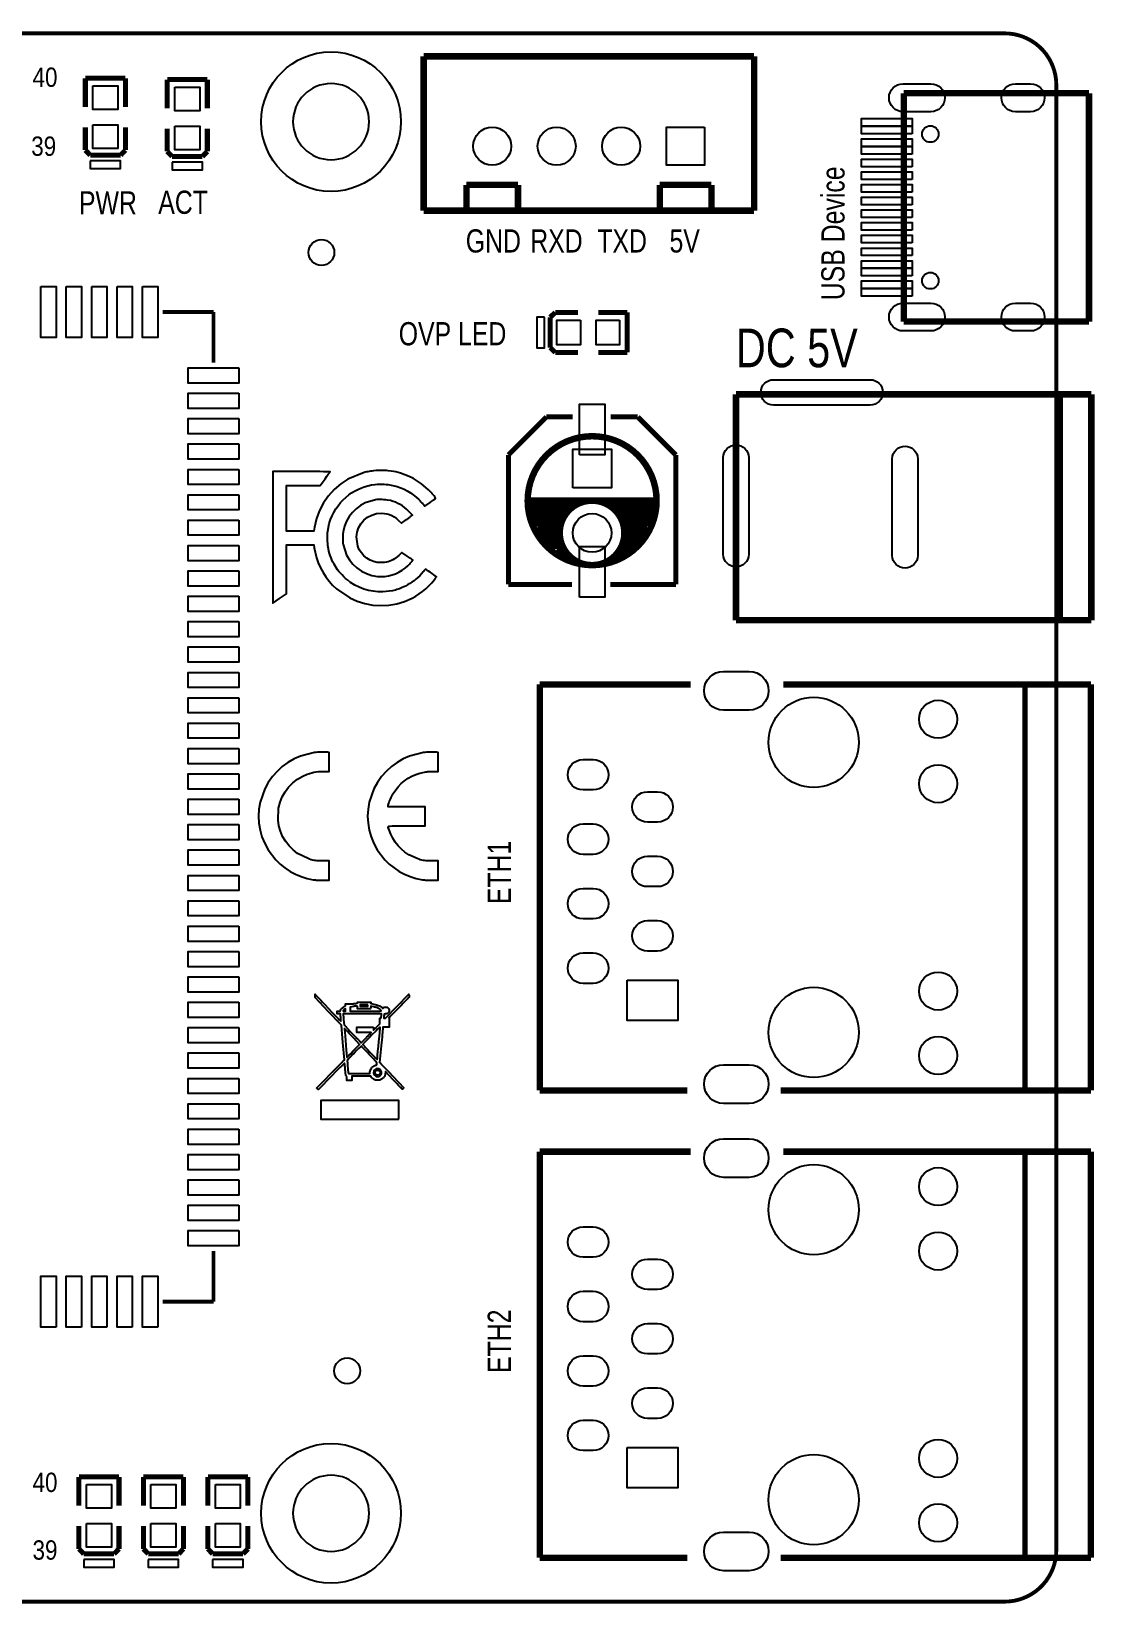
# Model space of a CAD drawing. Extents: x 2 to 105, y 3 to 65.
# Drawn here: x 62.9 to 104.8, y 2.8 to 64.8 of the extents above; entities that cross this region are included whole.
import ezdxf

# ---------------------------------------------------------------- set-up
doc = ezdxf.new("R2010")
doc.units = 0
doc.layers.get('0').update_dxf_attribs({"color": 1, "linetype": 'CONTINUOUS'})

msp = doc.modelspace()

# ---------------------------------------------------------------- linework, layer by layer
for points, const_width in [([(101.2952, 64.7192), (5.3594, 64.7192, 0.414214), (3.3274, 62.6872), (3.3274, 4.951197, 0.414214), (5.3594, 2.919197), (101.2952, 2.919197, 0.414214), (103.3272, 4.951197), (103.3272, 62.6872, 0.414214), (101.2952, 64.7192)], 0.1524), ([(87.5792, 46.3042, 1), (82.4992, 46.3042, 1), (87.5792, 46.3042)], 0.254), ([(85.0392, 46.3042, 1.00521), (85.0392, 43.7642)], 0.254), ([(85.0392, 43.7642, 1), (85.0392, 46.3042)], 0.254)]:
    msp.add_lwpolyline(points, format="xyb", dxfattribs=dict(const_width=const_width))
for points in [[(103.3272, 62.6872), (103.3272, 4.951197, -0.414214), (101.2952, 2.919197), (5.3594, 2.919197, -0.414214), (3.3274, 4.951197), (3.3274, 62.6872, -0.414214), (5.3594, 64.7192), (101.2952, 64.7192, -0.414214)], [(97.286102, 62.731256), (98.385897, 62.731256, -1), (98.385897, 61.631157), (97.286102, 61.631157, -1)], [(101.716154, 62.731256), (102.316051, 62.731256, -1), (102.316051, 61.631157), (101.716154, 61.631157, -1)], [(97.286102, 54.091243), (98.385897, 54.091243, -1), (98.385897, 52.991144), (97.286102, 52.991144, -1)], [(101.716154, 54.091243), (102.316051, 54.091243, -1), (102.316051, 52.991144), (101.716154, 52.991144, -1)], [(92.185007, 51.071399), (95.995007, 51.071399, -1), (95.995007, 50.071401), (92.185007, 50.071401, -1)], [(90.207211, 44.190895), (90.207211, 48.000895, -1), (91.207209, 48.000895), (91.207209, 44.190895, -1)], [(96.866608, 44.1452), (96.866608, 47.9552, -1), (97.866606, 47.9552), (97.866606, 44.1452, -1)], [(91.228189, 38.052197), (90.212189, 38.052197, -1), (90.212189, 39.576197), (91.228189, 39.576197, -1)], [(85.080196, 34.904147), (84.680196, 34.904147, -1), (84.680196, 36.104043), (85.080196, 36.104043, -1)], [(87.620196, 33.634147), (87.220196, 33.634147, -1), (87.220196, 34.834043), (87.620196, 34.834043, -1)], [(85.080196, 32.364147), (84.680196, 32.364147, -1), (84.680196, 33.564043), (85.080196, 33.564043, -1)], [(87.620196, 31.094147), (87.220196, 31.094147, -1), (87.220196, 32.294043), (87.620196, 32.294043, -1)], [(85.080196, 29.824147), (84.680196, 29.824147, -1), (84.680196, 31.024043), (85.080196, 31.024043, -1)], [(87.620196, 28.554147), (87.220196, 28.554147, -1), (87.220196, 29.754043), (87.620196, 29.754043, -1)], [(85.080196, 27.284147), (84.680196, 27.284147, -1), (84.680196, 28.484043), (85.080196, 28.484043, -1)], [(91.228189, 22.552203), (90.212189, 22.552203, -1), (90.212189, 24.076203), (91.228189, 24.076203, -1)], [(91.228189, 19.637197), (90.212189, 19.637197, -1), (90.212189, 21.161197), (91.228189, 21.161197, -1)], [(85.080196, 16.489147), (84.680196, 16.489147, -1), (84.680196, 17.689043), (85.080196, 17.689043, -1)], [(87.620196, 15.219147), (87.220196, 15.219147, -1), (87.220196, 16.419043), (87.620196, 16.419043, -1)], [(85.080196, 13.949147), (84.680196, 13.949147, -1), (84.680196, 15.149043), (85.080196, 15.149043, -1)], [(87.620196, 12.679147), (87.220196, 12.679147, -1), (87.220196, 13.879043), (87.620196, 13.879043, -1)], [(85.080196, 11.409147), (84.680196, 11.409147, -1), (84.680196, 12.609043), (85.080196, 12.609043, -1)], [(87.620196, 10.139147), (87.220196, 10.139147, -1), (87.220196, 11.339043), (87.620196, 11.339043, -1)], [(85.080196, 8.869147), (84.680196, 8.869147, -1), (84.680196, 10.069043), (85.080196, 10.069043, -1)], [(91.228189, 4.137203), (90.212189, 4.137203, -1), (90.212189, 5.661203), (91.228189, 5.661203, -1)]]:
    msp.add_lwpolyline(points, format="xyb", close=True)
for points, const_width in [([(78.402205, 57.7342), (78.402205, 63.814198)], 0.254), ([(78.402205, 63.814198), (91.422195, 63.814198)], 0.254), ([(91.422195, 63.814198), (91.422195, 57.7342)], 0.254), ([(65.072311, 61.817199), (65.072311, 62.952097)], 0.199898), ([(65.072311, 62.952097), (66.652089, 62.952097)], 0.199898), ([(66.652089, 62.952097), (66.652089, 61.817199)], 0.199898), ([(68.298111, 61.766399), (68.298111, 62.901297)], 0.199898), ([(68.298111, 62.901297), (69.877889, 62.901297)], 0.199898), ([(69.877889, 62.901297), (69.877889, 61.766399)], 0.199898), ([(97.316011, 53.361107), (97.316011, 62.361293)], 0.254), ([(97.316011, 62.361293), (104.615996, 62.361293)], 0.254), ([(104.615996, 62.361293), (104.615996, 53.361107)], 0.254), ([(65.072311, 61.017201), (65.072311, 60.117203)], 0.199898), ([(66.652089, 60.117203), (66.652089, 61.017201)], 0.199898), ([(68.298111, 60.966299), (68.298111, 60.066403)], 0.199898), ([(69.877889, 60.066403), (69.877889, 60.966299)], 0.199898), ([(65.072311, 60.117203), (65.2653, 59.917101)], 0.199898), ([(66.4591, 59.917101), (66.652089, 60.117203)], 0.199898), ([(68.298111, 60.066403), (68.4911, 59.866301)], 0.199898), ([(69.6849, 59.866301), (69.877889, 60.066403)], 0.199898), ([(65.2653, 59.917101), (66.4591, 59.917101)], 0.199898), ([(68.4911, 59.866301), (69.6849, 59.866301)], 0.199898), ([(82.1182, 58.7502), (80.0862, 58.7502)], 0.254), ([(80.0862, 58.7502), (80.0862, 57.7342)], 0.254), ([(82.1182, 57.7342), (82.1182, 58.7502)], 0.254), ([(89.7382, 58.7502), (87.7062, 58.7502)], 0.254), ([(87.7062, 58.7502), (87.7062, 57.7342)], 0.254), ([(89.7382, 57.7342), (89.7382, 58.7502)], 0.254), ([(91.422195, 57.7342), (78.402205, 57.7342)], 0.254), ([(80.0862, 57.7342), (82.1182, 57.7342)], 0.254), ([(87.7062, 57.7342), (89.7382, 57.7342)], 0.254), ([(68.122292, 53.739288), (70.122288, 53.739288)], 0.1524), ([(70.122288, 51.739292), (70.122288, 53.739288)], 0.1524), ([(83.586803, 53.723489), (83.386701, 53.5305)], 0.199898), ([(83.386701, 53.5305), (83.386701, 52.3367)], 0.199898), ([(84.486801, 53.723489), (83.586803, 53.723489)], 0.199898), ([(85.286799, 53.723489), (86.421697, 53.723489)], 0.199898), ([(86.421697, 53.723489), (86.421697, 52.143711)], 0.199898), ([(104.615996, 53.361107), (97.316011, 53.361107)], 0.254), ([(83.386701, 52.3367), (83.586803, 52.143711)], 0.199898), ([(83.586803, 52.143711), (84.486801, 52.143711)], 0.199898), ([(86.421697, 52.143711), (85.286799, 52.143711)], 0.199898), ([(90.70721, 41.594989), (90.70721, 50.4952)], 0.254), ([(90.70721, 50.4952), (104.707207, 50.4952)], 0.254), ([(103.462607, 50.4444), (103.462607, 41.594989)], 0.254), ([(104.707207, 50.4952), (104.707207, 41.594989)], 0.254), ([(83.239102, 49.604193), (81.739207, 48.104298)], 0.199898), ([(84.2772, 49.604193), (83.239102, 49.604193)], 0.199898), ([(86.839298, 49.604193), (85.7758, 49.604193)], 0.199898), ([(88.339193, 48.104298), (86.839298, 49.604193)], 0.199898), ([(81.739207, 48.104298), (81.739207, 43.004207)], 0.199898), ([(88.339193, 43.004207), (88.339193, 48.104298)], 0.199898), ([(82.4992, 46.3042), (87.5792, 46.3042)], 0.254), ([(82.7532, 46.3042), (82.7532, 45.2882)], 0.254), ([(83.0072, 46.1772), (83.0072, 44.7802)], 0.254), ([(83.2612, 46.1772), (83.2612, 44.5262)], 0.254), ([(83.5152, 46.1772), (83.5152, 44.3992)], 0.254), ([(83.7692, 46.3042), (83.7692, 44.1452)], 0.254), ([(84.0232, 46.3042), (84.0232, 45.7962)], 0.254), ([(84.2772, 46.3042), (84.2772, 46.0502)], 0.254), ([(85.9282, 46.1772), (85.9282, 46.0502)], 0.254), ([(86.0552, 46.1772), (86.0552, 45.7962)], 0.254), ([(86.3092, 46.1772), (86.3092, 44.1452)], 0.254), ([(86.5632, 46.1772), (86.5632, 44.2722)], 0.254), ([(86.8172, 46.1772), (86.8172, 44.5262)], 0.254), ([(87.0712, 46.1772), (87.0712, 44.7802)], 0.254), ([(87.3252, 46.1772), (87.3252, 45.2882)], 0.254), ([(83.8962, 44.2722), (83.8962, 44.1452)], 0.254), ([(86.1822, 44.2722), (86.1822, 44.1452)], 0.254), ([(81.739207, 43.004207), (84.2518, 43.004207)], 0.199898), ([(85.7504, 43.004207), (88.339193, 43.004207)], 0.199898), ([(104.707207, 41.594989), (90.70721, 41.594989)], 0.254), ([(88.923089, 39.064209), (82.975196, 39.064209)], 0.254), ([(82.975196, 39.064209), (82.975196, 23.064191)], 0.254), ([(92.567303, 39.064209), (104.690189, 39.064209)], 0.254), ([(102.0953, 39.064209), (102.0953, 23.064191)], 0.199898), ([(104.690189, 39.064209), (104.690189, 23.064191)], 0.254), ([(82.975196, 23.064191), (88.792304, 23.064191)], 0.254), ([(104.690189, 23.064191), (92.473297, 23.064191)], 0.254), ([(88.923089, 20.649209), (82.975196, 20.649209)], 0.254), ([(82.975196, 20.649209), (82.975196, 4.649191)], 0.254), ([(92.567303, 20.649209), (104.690189, 20.649209)], 0.254), ([(102.0953, 20.649209), (102.0953, 4.649191)], 0.199898), ([(104.690189, 20.649209), (104.690189, 4.649191)], 0.254), ([(70.122288, 16.739108), (70.122288, 14.739112)], 0.1524), ([(68.122292, 14.739112), (70.122288, 14.739112)], 0.1524), ([(64.818311, 6.699199), (64.818311, 7.834097)], 0.199898), ([(64.818311, 7.834097), (66.398089, 7.834097)], 0.199898), ([(66.398089, 7.834097), (66.398089, 6.699199)], 0.199898), ([(67.358311, 6.699199), (67.358311, 7.834097)], 0.199898), ([(67.358311, 7.834097), (68.938089, 7.834097)], 0.199898), ([(68.938089, 7.834097), (68.938089, 6.699199)], 0.199898), ([(69.898311, 6.699199), (69.898311, 7.834097)], 0.199898), ([(69.898311, 7.834097), (71.478089, 7.834097)], 0.199898), ([(71.478089, 7.834097), (71.478089, 6.699199)], 0.199898), ([(64.818311, 5.899201), (64.818311, 4.999203)], 0.199898), ([(66.398089, 4.999203), (66.398089, 5.899201)], 0.199898), ([(67.358311, 5.899201), (67.358311, 4.999203)], 0.199898), ([(68.938089, 4.999203), (68.938089, 5.899201)], 0.199898), ([(69.898311, 5.899201), (69.898311, 4.999203)], 0.199898), ([(71.478089, 4.999203), (71.478089, 5.899201)], 0.199898), ([(64.818311, 4.999203), (65.0113, 4.799101)], 0.199898), ([(66.2051, 4.799101), (66.398089, 4.999203)], 0.199898), ([(67.358311, 4.999203), (67.5513, 4.799101)], 0.199898), ([(68.7451, 4.799101), (68.938089, 4.999203)], 0.199898), ([(69.898311, 4.999203), (70.0913, 4.799101)], 0.199898), ([(71.2851, 4.799101), (71.478089, 4.999203)], 0.199898), ([(65.0113, 4.799101), (66.2051, 4.799101)], 0.199898), ([(67.5513, 4.799101), (68.7451, 4.799101)], 0.199898), ([(70.0913, 4.799101), (71.2851, 4.799101)], 0.199898), ([(82.975196, 4.649191), (88.792304, 4.649191)], 0.254), ([(104.690189, 4.649191), (92.473297, 4.649191)], 0.254)]:
    msp.add_lwpolyline(points, dxfattribs=dict(const_width=const_width))
for points in [[(65.372247, 62.652046), (66.352153, 62.652046), (66.352153, 61.722152), (65.372247, 61.722152)], [(68.598047, 62.601246), (69.577953, 62.601246), (69.577953, 61.671352), (68.598047, 61.671352)], [(97.645982, 61.061206), (95.645986, 61.061206), (95.645986, 61.361206), (97.645982, 61.361206)], [(65.372247, 61.112044), (66.352153, 61.112044), (66.352153, 60.18215), (65.372247, 60.18215)], [(68.598047, 61.061244), (69.577953, 61.061244), (69.577953, 60.13135), (68.598047, 60.13135)], [(89.472249, 61.024249), (89.472249, 59.524151), (87.972151, 59.524151), (87.972151, 61.024249)], [(97.645982, 60.761207), (95.645986, 60.761207), (95.645986, 61.061206), (97.645982, 61.061206)], [(97.645982, 60.261106), (95.645986, 60.261106), (95.645986, 60.561106), (97.645982, 60.561106)], [(97.645982, 59.961107), (95.645986, 59.961107), (95.645986, 60.261106), (97.645982, 60.261106)], [(65.262303, 59.692311), (65.262303, 59.392109), (66.462097, 59.392109), (66.462097, 59.692311)], [(68.488103, 59.641511), (68.488103, 59.341309), (69.687897, 59.341309), (69.687897, 59.641511)], [(97.645982, 59.461311), (95.645986, 59.461311), (95.645986, 59.76131), (97.645982, 59.76131)], [(97.645982, 58.961109), (95.645986, 58.961109), (95.645986, 59.261108), (97.645982, 59.261108)], [(97.645982, 58.461288), (95.645986, 58.461288), (95.645986, 58.761287), (97.645982, 58.761287)], [(97.645982, 57.961111), (95.645986, 57.961111), (95.645986, 58.26111), (97.645982, 58.26111)], [(97.645982, 57.46129), (95.645986, 57.46129), (95.645986, 57.761289), (97.645982, 57.761289)], [(97.645982, 56.961113), (95.645986, 56.961113), (95.645986, 57.261112), (97.645982, 57.261112)], [(97.645982, 56.461292), (95.645986, 56.461292), (95.645986, 56.761291), (97.645982, 56.761291)], [(97.645982, 55.96109), (95.645986, 55.96109), (95.645986, 56.261089), (97.645982, 56.261089)], [(97.645982, 55.461294), (95.645986, 55.461294), (95.645986, 55.761293), (97.645982, 55.761293)], [(97.645982, 55.161294), (95.645986, 55.161294), (95.645986, 55.461294), (97.645982, 55.461294)], [(63.322251, 54.739286), (63.922148, 54.739286), (63.922148, 52.73929), (63.322251, 52.73929)], [(64.322249, 54.739286), (64.922146, 54.739286), (64.922146, 52.73929), (64.322249, 52.73929)], [(65.322247, 54.739286), (65.922144, 54.739286), (65.922144, 52.73929), (65.322247, 52.73929)], [(66.322245, 54.739286), (66.922142, 54.739286), (66.922142, 52.73929), (66.322245, 52.73929)], [(67.322243, 54.739286), (67.92214, 54.739286), (67.92214, 52.73929), (67.322243, 52.73929)], [(97.645982, 54.661194), (95.645986, 54.661194), (95.645986, 54.961193), (97.645982, 54.961193)], [(97.645982, 54.361194), (95.645986, 54.361194), (95.645986, 54.661194), (97.645982, 54.661194)], [(83.161911, 53.533497), (82.861709, 53.533497), (82.861709, 52.333703), (83.161911, 52.333703)], [(84.581644, 53.423553), (84.581644, 52.443647), (83.65175, 52.443647), (83.65175, 53.423553)], [(86.121646, 53.423553), (86.121646, 52.443647), (85.191752, 52.443647), (85.191752, 53.423553)], [(71.122286, 51.53914), (71.122286, 50.939243), (69.12229, 50.939243), (69.12229, 51.53914)], [(71.122286, 50.539142), (71.122286, 49.939245), (69.12229, 49.939245), (69.12229, 50.539142)], [(84.539201, 48.104298), (84.539201, 50.104294), (85.539199, 50.104294), (85.539199, 48.104298)], [(71.122286, 49.539144), (71.122286, 48.939247), (69.12229, 48.939247), (69.12229, 49.539144)], [(71.122286, 48.539146), (71.122286, 47.939249), (69.12229, 47.939249), (69.12229, 48.539146)], [(84.2772, 46.8122), (84.2772, 48.3362), (85.8012, 48.3362), (85.8012, 46.8122)], [(71.122286, 47.539148), (71.122286, 46.939251), (69.12229, 46.939251), (69.12229, 47.539148)], [(76.364313, 47.4726), (76.307391, 47.463989), (76.252095, 47.454312), (76.198501, 47.444889), (76.147905, 47.4345), (76.100889, 47.424289), (76.058801, 47.413697), (75.419001, 47.154313), (75.133505, 46.967597), (74.87539, 46.747405), (74.647298, 46.496503), (74.452709, 46.21911), (74.294213, 45.918095), (74.175391, 45.597089), (74.098709, 45.25899), (74.075493, 45.108597), (73.537801, 45.108597), (73.000387, 45.108597), (73.000387, 46.008493), (73.000387, 46.907704), (73.660991, 46.907704), (74.321695, 46.907704), (74.518799, 47.17161), (74.587405, 47.263609), (74.617809, 47.305011), (74.645495, 47.342603), (74.669091, 47.375293), (74.6887, 47.402191), (74.703407, 47.423095), (74.712805, 47.436507), (74.715903, 47.441891), (74.645012, 47.444406), (74.561395, 47.445397), (74.449889, 47.446692), (74.313491, 47.447505), (74.156087, 47.447987), (73.980294, 47.448699), (73.789794, 47.448699), (73.587889, 47.449003), (72.460104, 47.449003), (72.460104, 44.857187), (72.460104, 42.266895), (72.726296, 42.448505), (72.993809, 42.629607), (72.997593, 43.598109), (73.000387, 44.567602), (73.537801, 44.567602), (74.075493, 44.567602), (74.092105, 44.44619), (74.1807, 44.051703), (74.251312, 43.855894), (74.337189, 43.664099), (74.437697, 43.477891), (74.551794, 43.300091), (74.678007, 43.131994), (74.8157, 42.976292), (74.963299, 42.835093), (75.494896, 42.471111), (75.785497, 42.341292), (76.087503, 42.247109), (76.397891, 42.188613), (76.712597, 42.167607), (77.027989, 42.183812), (77.340689, 42.238397), (77.647292, 42.331894), (77.949603, 42.465803), (78.091513, 42.544492), (78.227707, 42.631893), (78.358492, 42.727601), (78.484197, 42.832299), (78.604593, 42.945812), (78.720696, 43.068189), (78.832202, 43.200295), (78.856789, 43.232807), (78.867991, 43.247793), (78.877897, 43.261509), (78.886812, 43.273701), (78.893695, 43.284394), (78.899309, 43.293005), (78.902306, 43.299405), (78.903601, 43.302911), (78.851811, 43.347107), (78.796896, 43.387289), (78.732101, 43.433695), (78.663292, 43.482006), (78.596693, 43.527193), (78.539111, 43.565089), (78.497201, 43.590997), (78.476907, 43.600599), (78.466188, 43.593995), (78.458111, 43.586705), (78.4479, 43.576494), (78.436191, 43.564302), (78.423287, 43.550307), (78.409292, 43.534609), (78.394611, 43.517109), (78.379295, 43.499303), (78.245487, 43.347894), (78.173605, 43.277511), (78.098904, 43.211191), (78.020901, 43.148809), (77.940205, 43.090109), (77.856588, 43.035195), (77.770507, 42.984395), (77.681303, 42.937709), (77.5589, 42.880001), (77.502791, 42.855896), (77.44841, 42.834611), (77.394791, 42.81551), (77.341705, 42.798213), (77.286891, 42.782693), (77.230503, 42.768799), (77.170509, 42.755312), (76.788493, 42.709109), (76.597789, 42.711903), (76.408788, 42.732198), (76.222606, 42.769307), (76.039701, 42.823105), (75.861189, 42.893691), (75.687911, 42.98061), (75.521312, 43.083988), (75.394795, 43.180991), (75.326494, 43.241697), (75.257406, 43.307305), (75.189309, 43.376088), (75.124589, 43.445709), (75.064899, 43.514289), (75.011991, 43.580304), (74.968608, 43.641289), (74.872088, 43.801005), (74.829187, 43.883097), (74.789792, 43.966892), (74.753699, 44.051703), (74.721695, 44.137605), (74.693297, 44.22521), (74.668101, 44.31411), (74.646993, 44.404305), (74.626699, 44.5389), (74.619409, 44.619901), (74.613795, 44.706311), (74.610493, 44.794399), (74.609198, 44.881013), (74.610189, 44.963105), (74.613795, 45.037502), (74.620095, 45.100697), (74.684611, 45.409891), (74.732591, 45.558989), (74.791595, 45.703211), (74.860912, 45.842911), (74.940211, 45.976997), (75.028603, 46.105597), (75.127104, 46.227492), (75.234495, 46.3423), (75.448211, 46.527999), (75.561698, 46.608695), (75.679605, 46.68139), (75.80249, 46.745703), (75.929998, 46.802294), (76.062611, 46.850605), (76.2, 46.891397), (76.342494, 46.924011), (76.490601, 46.944305), (76.575691, 46.950401), (76.664795, 46.953907), (76.754711, 46.955202), (76.843407, 46.953195), (76.927989, 46.948293), (77.005205, 46.941003), (77.073303, 46.930793), (77.363091, 46.85919), (77.499997, 46.810905), (77.631493, 46.754288), (77.758011, 46.689493), (77.878711, 46.616595), (77.994307, 46.535111), (78.104213, 46.445703), (78.209089, 46.347888), (78.264309, 46.292008), (78.290903, 46.264297), (78.316607, 46.237906), (78.340001, 46.212811), (78.361007, 46.1899), (78.379803, 46.170088), (78.394611, 46.153603), (78.404999, 46.140903), (78.450897, 46.084211), (78.653589, 46.233105), (78.724811, 46.285099), (78.756993, 46.309001), (78.786711, 46.331099), (78.812593, 46.350707), (78.834488, 46.366913), (78.851506, 46.380095), (78.862911, 46.389011), (78.868499, 46.393887), (78.859101, 46.425409), (78.840101, 46.454593), (78.813203, 46.490407), (78.779395, 46.532292), (78.739492, 46.578799), (78.694509, 46.627999), (78.645791, 46.679612), (78.594204, 46.731911), (78.313001, 46.97349), (78.160397, 47.0789), (78.000606, 47.173109), (77.834998, 47.256192), (77.663294, 47.328099), (77.486993, 47.38751), (77.306703, 47.434805), (77.12329, 47.469298), (77.006399, 47.481693), (76.932993, 47.487103), (76.854812, 47.491904), (76.776097, 47.495206), (76.700405, 47.497492), (76.632105, 47.498305), (76.574599, 47.497492), (76.532994, 47.495003), (76.421209, 47.481007)], [(71.122286, 46.53915), (71.122286, 45.939253), (69.12229, 45.939253), (69.12229, 46.53915)], [(75.911507, 46.1137), (75.744095, 45.989011), (75.595201, 45.842403), (75.46721, 45.676591), (75.362105, 45.493203), (75.281511, 45.294296), (75.228196, 45.081698), (75.216791, 44.985407), (75.213693, 44.927495), (75.212397, 44.866306), (75.212397, 44.803289), (75.213997, 44.741109), (75.217299, 44.682207), (75.2221, 44.628587), (75.228196, 44.582791), (75.367896, 44.157113), (75.479402, 43.968695), (75.616105, 43.799303), (75.774804, 43.651907), (75.953391, 43.528005), (76.149505, 43.429911), (76.360503, 43.360111), (76.584302, 43.320691), (76.872795, 43.320691), (77.01661, 43.342103), (77.157809, 43.377409), (77.295807, 43.425897), (77.428293, 43.486807), (77.554303, 43.559705), (77.671701, 43.644591), (77.779601, 43.740095), (77.843609, 43.805297), (77.873606, 43.838597), (77.901495, 43.869889), (77.926209, 43.898795), (77.946199, 43.923712), (77.961007, 43.943803), (77.969389, 43.957697), (77.970101, 43.964606), (77.955089, 43.975503), (77.938401, 43.987212), (77.916303, 44.002706), (77.890091, 44.021197), (77.859611, 44.042813), (77.826108, 44.066206), (77.789811, 44.091911), (77.751203, 44.118809), (77.537793, 44.267603), (77.420191, 44.149797), (77.306703, 44.048401), (77.25029, 44.007303), (77.192607, 43.971489), (77.133399, 43.941213), (77.071703, 43.915609), (77.006399, 43.894197), (76.937591, 43.877001), (76.864007, 43.862803), (76.566497, 43.8658), (76.423495, 43.902401), (76.287605, 43.959805), (76.160909, 44.036996), (76.047092, 44.131992), (75.947803, 44.24299), (75.866193, 44.369203), (75.804801, 44.508395), (75.750395, 44.883807), (75.777293, 45.065696), (75.837009, 45.2374), (75.927001, 45.394601), (76.044603, 45.53331), (76.187605, 45.649109), (76.353391, 45.737297), (76.539598, 45.793406), (76.74991, 45.812202), (76.853288, 45.804607), (76.954405, 45.785303), (77.052399, 45.755611), (77.147395, 45.714412), (77.238098, 45.662799), (77.324991, 45.600595), (77.406805, 45.528205), (77.524407, 45.412889), (77.670406, 45.518603), (77.725295, 45.559497), (77.753489, 45.579792), (77.780896, 45.599909), (77.807109, 45.618908), (77.831696, 45.636409), (77.853794, 45.652207), (77.872793, 45.666203), (77.887805, 45.676795), (77.960499, 45.728103), (77.874393, 45.826909), (77.729309, 45.973213), (77.650111, 46.038008), (77.567003, 46.097698), (77.479906, 46.150809), (77.388491, 46.198993), (77.294003, 46.241005), (77.195401, 46.277301), (77.093597, 46.306994), (76.977697, 46.329092), (76.909193, 46.337195), (76.836499, 46.343291), (76.762889, 46.347405), (76.690499, 46.349412), (76.621589, 46.348599), (76.559207, 46.345602), (76.506095, 46.339811), (76.095606, 46.214995)], [(71.122286, 45.539152), (71.122286, 44.939255), (69.12229, 44.939255), (69.12229, 45.539152)], [(71.122286, 44.539154), (71.122286, 43.939257), (69.12229, 43.939257), (69.12229, 44.539154)], [(84.539201, 42.504106), (84.539201, 44.504102), (85.539199, 44.504102), (85.539199, 42.504106)], [(71.122286, 43.539156), (71.122286, 42.939259), (69.12229, 42.939259), (69.12229, 43.539156)], [(71.122286, 42.539158), (71.122286, 41.939261), (69.12229, 41.939261), (69.12229, 42.539158)], [(71.122286, 41.53916), (71.122286, 40.939263), (69.12229, 40.939263), (69.12229, 41.53916)], [(71.122286, 40.539137), (71.122286, 39.939239), (69.12229, 39.939239), (69.12229, 40.539137)], [(71.122286, 39.539139), (71.122286, 38.939241), (69.12229, 38.939241), (69.12229, 39.539139)], [(71.122286, 38.539141), (71.122286, 37.939243), (69.12229, 37.939243), (69.12229, 38.539141)], [(71.122286, 37.539143), (71.122286, 36.939245), (69.12229, 36.939245), (69.12229, 37.539143)], [(71.122286, 36.539145), (71.122286, 35.939247), (69.12229, 35.939247), (69.12229, 36.539145)], [(73.295307, 36.127207), (73.054693, 35.989006), (72.830893, 35.824897), (72.625712, 35.637699), (72.441105, 35.428403), (72.279002, 35.197999), (72.142096, 34.948901), (71.957209, 34.418295), (71.911007, 34.144509), (71.895487, 33.868411), (71.911007, 33.592491), (71.956397, 33.319695), (72.032089, 33.051699), (72.138007, 32.792391), (72.273897, 32.543191), (72.571407, 32.154901), (72.7456, 31.984696), (72.934805, 31.831991), (73.137497, 31.697397), (73.351898, 31.582589), (73.576409, 31.487897), (73.809911, 31.414695), (74.050398, 31.364403), (74.099395, 31.359094), (74.133507, 31.356808), (74.172801, 31.354497), (74.216006, 31.35249), (74.262488, 31.350991), (74.310494, 31.349696), (74.360303, 31.348909), (74.409605, 31.348705), (74.674705, 31.348705), (74.674705, 31.729197), (74.674705, 32.107911), (74.422508, 32.107911), (74.264291, 32.110401), (74.198201, 32.11449), (74.137799, 32.120611), (74.080903, 32.129197), (74.025506, 32.141211), (73.968889, 32.156095), (73.909707, 32.174409), (73.844912, 32.196989), (73.436988, 32.404812), (73.258401, 32.544004), (73.098889, 32.703491), (72.960713, 32.880605), (72.846209, 33.073111), (72.757005, 33.27781), (72.695308, 33.492694), (72.662796, 33.714893), (72.686901, 34.193505), (72.744101, 34.418499), (72.829395, 34.632113), (72.941891, 34.831503), (73.080093, 35.014891), (73.243211, 35.180499), (73.429901, 35.325304), (73.638893, 35.448189), (73.816693, 35.527209), (73.903789, 35.557689), (73.991495, 35.582606), (74.079887, 35.602189), (74.170794, 35.616388), (74.264291, 35.625507), (74.362107, 35.630104), (74.465205, 35.630104), (74.674705, 35.625507), (74.674705, 36.003001), (74.674705, 36.380395), (74.622406, 36.390301), (74.537799, 36.396701), (74.480395, 36.397692), (74.416895, 36.397413), (74.34961, 36.395406), (74.281005, 36.392409), (74.213695, 36.387989), (74.150703, 36.382706), (74.094289, 36.375797), (73.549789, 36.238891)], [(77.594511, 36.127207), (77.354405, 35.989006), (77.130097, 35.824897), (76.924891, 35.637699), (76.740512, 35.428403), (76.578689, 35.197999), (76.441808, 34.948901), (76.256591, 34.418295), (76.210389, 34.144509), (76.195199, 33.868411), (76.210211, 33.592491), (76.255601, 33.319695), (76.331801, 33.051699), (76.43749, 32.792391), (76.573405, 32.543191), (76.870789, 32.154901), (77.045312, 31.984696), (77.234288, 31.831991), (77.437005, 31.697397), (77.65161, 31.582589), (77.876095, 31.487897), (78.109597, 31.414695), (78.35011, 31.364403), (78.399107, 31.359094), (78.433193, 31.356808), (78.472309, 31.354497), (78.515489, 31.35249), (78.561692, 31.350991), (78.610206, 31.349696), (78.659507, 31.348909), (78.709291, 31.348705), (78.974391, 31.348705), (78.974391, 31.729197), (78.974391, 32.107911), (78.721712, 32.107911), (78.563699, 32.110401), (78.497913, 32.11449), (78.437207, 32.120611), (78.38059, 32.129197), (78.324989, 32.141211), (78.268601, 32.156095), (78.209089, 32.174409), (78.144395, 32.196989), (77.814399, 32.354291), (77.664107, 32.456603), (77.524889, 32.573697), (77.397889, 32.703491), (77.284809, 32.84601), (77.185799, 32.998893), (77.102691, 33.161707), (77.036193, 33.333411), (77.00391, 33.424901), (77.004189, 33.453095), (77.026287, 33.471891), (77.077291, 33.483601), (77.165708, 33.489113), (77.299591, 33.491399), (77.485697, 33.491195), (77.732611, 33.490891), (78.463597, 33.490891), (78.463597, 33.866607), (78.463597, 34.242502), (77.731391, 34.242502), (76.997789, 34.242502), (77.007695, 34.302192), (77.028497, 34.380703), (77.046099, 34.431503), (77.066902, 34.486596), (77.090499, 34.544), (77.115391, 34.601709), (77.141299, 34.656497), (77.166699, 34.706789), (77.190905, 34.750502), (77.396594, 35.032696), (77.516203, 35.155403), (77.646301, 35.265893), (77.785697, 35.362896), (77.934109, 35.446691), (78.091309, 35.516312), (78.256105, 35.571405), (78.428291, 35.611587), (78.489607, 35.621011), (78.521611, 35.624491), (78.555291, 35.627793), (78.590902, 35.629799), (78.629307, 35.630612), (78.670709, 35.631399), (78.715591, 35.631095), (78.764409, 35.630104), (78.974391, 35.625507), (78.974391, 36.003001), (78.974391, 36.380395), (78.921889, 36.390301), (78.837003, 36.396701), (78.780107, 36.397692), (78.716099, 36.397413), (78.648789, 36.395406), (78.580209, 36.392409), (78.513203, 36.387989), (78.450389, 36.382706), (78.394103, 36.375797), (77.849501, 36.238891)], [(71.122286, 35.539147), (71.122286, 34.939249), (69.12229, 34.939249), (69.12229, 35.539147)], [(71.122286, 34.539149), (71.122286, 33.939251), (69.12229, 33.939251), (69.12229, 34.539149)], [(71.122286, 33.539151), (71.122286, 32.939253), (69.12229, 32.939253), (69.12229, 33.539151)], [(71.122286, 32.539153), (71.122286, 31.939255), (69.12229, 31.939255), (69.12229, 32.539153)], [(71.122286, 31.539155), (71.122286, 30.939257), (69.12229, 30.939257), (69.12229, 31.539155)], [(71.122286, 30.539157), (71.122286, 29.939259), (69.12229, 29.939259), (69.12229, 30.539157)], [(71.122286, 29.539159), (71.122286, 28.939261), (69.12229, 28.939261), (69.12229, 29.539159)], [(71.122286, 28.539161), (71.122286, 27.939263), (69.12229, 27.939263), (69.12229, 28.539161)], [(71.122286, 27.539137), (71.122286, 26.93924), (69.12229, 26.93924), (69.12229, 27.539137)], [(86.420198, 27.414042), (88.420194, 27.414042), (88.420194, 25.814147), (86.420198, 25.814147)], [(77.052195, 25.943306), (77.031799, 25.918693), (77.034111, 25.916407), (77.035889, 25.910311), (77.037413, 25.900405), (77.038708, 25.88641), (77.039699, 25.867411), (77.040207, 25.843205), (77.040994, 25.813309), (77.041197, 25.734493), (77.041197, 25.554203), (76.919303, 25.554203), (76.798907, 25.554203), (76.794411, 25.519405), (76.792811, 25.502108), (76.789305, 25.465507), (76.783895, 25.411201), (76.777291, 25.341097), (76.769697, 25.257811), (76.760603, 25.16251), (76.750393, 25.057608), (76.729311, 24.827205), (76.667589, 24.170107), (76.705511, 24.131803), (76.719709, 24.117605), (76.7461, 24.089589), (76.784708, 24.049203), (76.833197, 23.998199), (76.890601, 23.937493), (76.955396, 23.869599), (77.026491, 23.794999), (77.180897, 23.632211), (77.619403, 23.170388), (77.589888, 23.140187), (77.559408, 23.111003), (77.532001, 23.138105), (77.522299, 23.148011), (77.503299, 23.167594), (77.476401, 23.195788), (77.442289, 23.231094), (77.40269, 23.273004), (77.357503, 23.32101), (77.307897, 23.372597), (77.200303, 23.485907), (76.896697, 23.805591), (76.891388, 23.749787), (76.890093, 23.739094), (76.888797, 23.728401), (76.887299, 23.717504), (76.8858, 23.706607), (76.883997, 23.696397), (76.88199, 23.686795), (76.880009, 23.677905), (76.875894, 23.66391), (76.865709, 23.639297), (76.853491, 23.615904), (76.839293, 23.593806), (76.822808, 23.572191), (76.804495, 23.552099), (76.784708, 23.534091), (76.762889, 23.517098), (76.715112, 23.488599), (76.701396, 23.481792), (76.689712, 23.476712), (76.679298, 23.472597), (76.668605, 23.4696), (76.6572, 23.467797), (76.644195, 23.466603), (76.629311, 23.465307), (76.589103, 23.464799), (76.567309, 23.464799), (76.549199, 23.465307), (76.534493, 23.466298), (76.521793, 23.467593), (76.510591, 23.4696), (76.499695, 23.472089), (76.488798, 23.476509), (76.463398, 23.487888), (76.44511, 23.497007), (76.428295, 23.506709), (76.412293, 23.51659), (76.397612, 23.527512), (76.383896, 23.538688), (76.370688, 23.550905), (76.358496, 23.563605), (76.336703, 23.592307), (76.3143, 23.624311), (75.945009, 23.624311), (75.574398, 23.624311), (75.574398, 23.542803), (75.574398, 23.461497), (75.474805, 23.461497), (75.374805, 23.461497), (75.374805, 23.538891), (75.374805, 23.561802), (75.3745, 23.580293), (75.373713, 23.594111), (75.372697, 23.605007), (75.370893, 23.613389), (75.367896, 23.620197), (75.363807, 23.62581), (75.352707, 23.637697), (75.329999, 23.657306), (75.311, 23.89759), (75.307393, 23.940795), (75.303609, 23.98141), (75.300307, 24.019307), (75.296801, 24.053292), (75.294007, 24.082807), (75.290909, 24.107902), (75.289207, 24.126393), (75.285905, 24.143691), (75.276507, 24.136096), (75.251793, 24.112703), (75.213007, 24.074399), (75.161394, 24.023091), (75.098707, 23.96109), (75.026012, 23.888395), (74.946002, 23.807191), (74.766399, 23.625302), (74.252303, 23.1013), (74.221289, 23.127995), (74.215803, 23.132288), (74.210901, 23.137393), (74.2061, 23.141711), (74.201807, 23.145801), (74.197693, 23.149306), (74.194695, 23.152608), (74.192409, 23.155097), (74.190098, 23.157891), (74.198709, 23.167289), (74.222889, 23.193197), (74.262209, 23.233609), (74.313796, 23.287203), (74.377804, 23.352303), (74.451489, 23.427893), (74.533506, 23.511789), (74.716894, 23.698708), (74.811611, 23.795203), (74.901806, 23.886693), (74.985093, 23.971809), (75.060607, 24.048212), (75.125809, 24.115497), (75.180698, 24.170894), (75.222405, 24.213591), (75.261191, 24.253698), (75.278488, 24.271707), (75.219789, 24.953697), (75.160403, 25.635509), (74.643488, 26.179805), (74.126293, 26.724407), (74.124312, 26.78811), (74.122001, 26.85161), (74.149991, 26.820393), (74.163199, 26.806703), (74.190403, 26.777696), (74.230509, 26.735507), (74.281995, 26.681201), (74.343793, 26.616203), (74.413593, 26.542492), (74.490605, 26.461695), (74.659998, 26.283412), (74.784991, 26.152094), (74.887099, 26.045389), (74.9681, 25.960807), (75.030609, 25.896291), (75.076812, 25.849809), (75.108791, 25.818592), (75.12939, 25.800812), (75.143589, 25.795199), (75.143893, 25.800812), (75.143893, 25.809702), (75.143106, 25.822097), (75.14209, 25.837591), (75.141303, 25.855193), (75.140109, 25.875005), (75.138305, 25.896291), (75.134495, 25.942493), (75.132692, 25.965404), (75.130406, 25.987197), (75.128603, 26.008101), (75.126799, 26.026897), (75.125605, 26.043407), (75.124107, 26.056793), (75.123497, 26.067791), (75.122507, 26.078688), (75.121999, 26.080009), (75.119509, 26.081507), (75.115191, 26.083006), (75.109603, 26.083793), (75.102491, 26.085013), (75.093805, 26.0858), (75.084203, 26.086308), (75.059794, 26.086791), (74.997107, 26.086791), (74.997107, 26.138403), (74.997107, 26.190194), (75.051209, 26.190194), (75.10399, 26.190194), (75.125809, 26.230809), (75.135511, 26.247598), (75.148211, 26.265403), (75.163197, 26.282904), (75.179911, 26.300913), (75.198199, 26.31821), (75.217503, 26.334999), (75.237797, 26.350697), (75.278488, 26.376605), (75.322405, 26.400989), (75.322405, 26.436599), (75.322405, 26.472896), (75.435993, 26.47061), (75.460911, 26.47061), (75.48499, 26.47061), (75.508409, 26.471093), (75.531193, 26.471905), (75.553595, 26.473201), (75.575389, 26.474699), (75.596496, 26.476503), (75.63739, 26.481507), (75.6539, 26.484097), (75.670689, 26.485799), (75.686412, 26.488593), (75.701906, 26.490397), (75.716613, 26.492505), (75.729592, 26.494207), (75.741301, 26.49601), (75.757507, 26.497788), (75.765889, 26.499591), (75.772797, 26.500303), (75.778106, 26.501598), (75.781891, 26.503401), (75.785193, 26.505408), (75.786996, 26.508202), (75.788799, 26.511199), (75.789307, 26.520394), (75.789307, 26.537895), (76.052197, 26.537895), (76.315291, 26.537895), (76.315291, 26.513511), (76.315291, 26.488593), (76.391491, 26.47569), (76.443789, 26.465505), (76.494107, 26.453795), (76.540893, 26.440409), (76.58481, 26.425703), (76.625704, 26.409599), (76.662788, 26.392403), (76.696291, 26.373811), (76.751688, 26.334009), (76.789788, 26.298906), (76.806603, 26.3144), (76.824789, 26.329411), (76.845389, 26.340308), (76.866801, 26.347699), (76.888797, 26.351205), (76.911505, 26.351001), (76.933806, 26.347191), (76.955599, 26.3398), (76.995807, 26.312901), (77.015289, 26.291311), (77.029107, 26.266902), (77.037413, 26.241502), (77.041197, 26.214603), (77.039191, 26.188391), (77.031799, 26.162), (77.019709, 26.138099), (76.980288, 26.097001), (76.971906, 26.091591), (76.964311, 26.087095), (76.957199, 26.083489), (76.949808, 26.080212), (76.942188, 26.078409), (76.933806, 26.077189), (76.923595, 26.076097), (76.898805, 26.075894), (76.881507, 26.075894), (76.868503, 26.075107), (76.858393, 26.073608), (76.85151, 26.069798), (76.846709, 26.062711), (76.843103, 26.05151), (76.841096, 26.035787), (76.837489, 25.985495), (76.832206, 25.916407), (76.865505, 25.916407), (76.899491, 25.916407), (77.361009, 26.386307), (77.822298, 26.855903), (77.824609, 26.799489), (77.826895, 26.744193), (77.795095, 26.708608), (77.783207, 26.695908), (77.760805, 26.672489), (77.728089, 26.639291), (77.687195, 26.596797), (77.638707, 26.547293), (77.583792, 26.491209), (77.523797, 26.429995), (77.393013, 26.296899), (77.326693, 26.22931), (77.264793, 26.166089), (77.207593, 26.107111), (77.157097, 26.054609), (77.113613, 26.009092), (77.078103, 25.9715)], [(71.122286, 26.539139), (71.122286, 25.939242), (69.12229, 25.939242), (69.12229, 26.539139)], [(75.322405, 26.249909), (75.322201, 26.256996), (75.321389, 26.263295), (75.320906, 26.268401), (75.320093, 26.272693), (75.319611, 26.2763), (75.317604, 26.279094), (75.309197, 26.2763), (75.2983, 26.270001), (75.2856, 26.260298), (75.271909, 26.248893), (75.258193, 26.236397), (75.245697, 26.224205), (75.235587, 26.212495), (75.226697, 26.196011), (75.227205, 26.194791), (75.229491, 26.194309), (75.232997, 26.192988), (75.237797, 26.192201), (75.243411, 26.19121), (75.250294, 26.191007), (75.257711, 26.190702), (75.274703, 26.190194), (75.322405, 26.190194)], [(76.426289, 25.554203), (76.426289, 25.439599), (76.552298, 25.565405), (76.678003, 25.691109), (76.678003, 25.916407), (76.699389, 25.916407), (76.707695, 25.91689), (76.714096, 25.918211), (76.718897, 25.921005), (76.722503, 25.926009), (76.725805, 25.934391), (76.728091, 25.946405), (76.729793, 25.96261), (76.734187, 26.011403), (76.739191, 26.079399), (75.226697, 26.079399), (75.229491, 26.062889), (75.230507, 26.05659), (75.231803, 26.044398), (75.233505, 26.027101), (75.235587, 26.005307), (75.238102, 25.978891), (75.240591, 25.949097), (75.243411, 25.917093), (75.249303, 25.846303), (75.264797, 25.646888), (75.318391, 25.591008), (75.331295, 25.5778), (75.350599, 25.557988), (75.374805, 25.532588), (75.403202, 25.502387), (75.435206, 25.468605), (75.470512, 25.431191), (75.507799, 25.392101), (75.585803, 25.310109), (75.625198, 25.268707), (75.664593, 25.227001), (75.703201, 25.186589), (75.740006, 25.147803), (75.774296, 25.111989), (75.804801, 25.079706), (75.831395, 25.051512), (75.869292, 25.012904), (75.938888, 24.940997), (76.13269, 25.136907), (76.167691, 25.172391), (76.2, 25.206198), (76.230505, 25.237211), (76.257912, 25.265405), (76.281509, 25.289789), (76.301092, 25.310109), (76.315799, 25.325807), (76.328803, 25.34031), (76.324993, 25.341809), (76.312293, 25.342799), (76.29271, 25.343612), (76.266294, 25.344603), (76.233503, 25.345593), (76.194691, 25.345898), (76.151689, 25.346711), (76.052909, 25.347193), (75.774601, 25.347193), (75.774601, 25.554203)], [(75.788799, 26.390092), (75.764898, 26.389101), (75.751411, 26.388593), (75.735409, 26.38679), (75.717095, 26.385291), (75.697105, 26.382701), (75.674703, 26.379907), (75.651411, 26.375893), (75.627509, 26.372591), (75.576709, 26.364209), (75.507799, 26.351509), (75.507799, 26.190194), (76.248311, 26.190194), (76.361798, 26.190702), (76.459791, 26.191007), (76.543205, 26.191489), (76.610489, 26.192505), (76.663296, 26.193496), (76.700101, 26.194512), (76.730098, 26.198093), (76.727609, 26.204697), (76.721487, 26.214299), (76.71181, 26.2255), (76.699389, 26.2382), (76.684911, 26.2509), (76.669113, 26.263905), (76.652603, 26.2763), (76.619608, 26.296899), (76.599796, 26.306297), (76.576911, 26.315899), (76.55179, 26.325297), (76.524891, 26.334212), (76.497205, 26.342797), (76.467995, 26.350697), (76.437998, 26.358088), (76.378105, 26.370305), (76.318897, 26.379907), (76.315291, 26.331393), (76.311811, 26.282599), (75.793092, 26.282599), (75.791111, 26.336498)], [(76.204089, 26.434288), (75.900305, 26.434288), (75.900305, 26.390092), (76.204089, 26.390092)], [(71.122286, 25.539141), (71.122286, 24.939244), (69.12229, 24.939244), (69.12229, 25.539141)], [(75.350599, 24.667997), (75.363807, 24.518899), (75.376507, 24.375897), (75.381104, 24.378895), (75.392991, 24.389791), (75.411609, 24.407393), (75.436501, 24.431803), (75.467007, 24.462003), (75.502008, 24.496801), (75.540895, 24.535892), (75.627713, 24.624513), (75.877395, 24.878792), (75.647296, 25.122099), (75.550801, 25.224207), (75.47229, 25.306807), (75.410111, 25.372111), (75.362308, 25.421793), (75.327307, 25.458395), (75.303101, 25.483312), (75.288089, 25.498298), (75.278488, 25.505893), (75.28179, 25.464008), (75.290705, 25.358903), (75.303609, 25.208509), (75.318595, 25.031192), (75.334901, 24.84501)], [(76.186309, 24.678411), (76.285293, 24.573509), (76.347803, 24.508003), (76.401905, 24.45131), (76.448412, 24.403609), (76.486791, 24.364391), (76.518008, 24.332895), (76.541605, 24.309807), (76.558902, 24.294795), (76.572389, 24.286489), (76.576707, 24.331905), (76.587096, 24.444503), (76.602311, 24.605209), (76.619887, 24.794997), (76.638404, 24.995099), (76.656209, 25.185903), (76.671195, 25.349505), (76.686207, 25.517094), (76.687401, 25.536703), (76.685394, 25.549403), (76.677291, 25.551613), (76.659994, 25.541503), (76.631013, 25.517094), (76.587604, 25.475895), (76.526111, 25.415011), (76.338913, 25.224994), (76.278511, 25.163805), (76.22159, 25.105411), (76.169291, 25.051512), (76.122505, 25.003506), (76.08189, 24.961799), (76.048387, 24.927103), (76.023495, 24.90089), (76.001601, 24.878005), (76.006503, 24.872696), (76.019203, 24.857989), (76.040005, 24.835104), (76.068403, 24.804599), (76.10221, 24.767794), (76.142088, 24.725401)], [(75.799696, 24.675795), (75.756999, 24.632691), (75.662003, 24.536705), (75.588901, 24.462003), (75.529897, 24.400993), (75.483695, 24.353495), (75.448389, 24.315903), (75.422989, 24.287988), (75.406199, 24.267897), (75.395811, 24.253393), (75.389511, 24.23541), (75.390807, 24.210797), (75.394312, 24.162995), (75.399113, 24.098504), (75.405488, 24.02459), (75.411609, 23.947095), (75.418188, 23.873689), (75.423801, 23.811001), (75.430888, 23.744403), (75.433911, 23.727207), (76.283591, 23.727207), (76.287097, 23.784789), (76.292507, 23.827003), (76.303403, 23.866602), (76.319405, 23.904397), (76.340208, 23.939195), (76.365608, 23.970488), (76.395097, 23.998403), (76.428905, 24.021796), (76.506299, 24.055603), (76.518795, 24.059388), (76.529209, 24.06269), (76.536804, 24.065205), (76.542595, 24.068303), (76.54671, 24.071809), (76.550291, 24.076203), (76.552298, 24.081207), (76.555092, 24.09571), (76.558394, 24.113998), (76.558597, 24.13), (76.553797, 24.148009), (76.540411, 24.170411), (76.516001, 24.201907), (76.477901, 24.245087), (76.423012, 24.304498), (76.251308, 24.4856), (76.19619, 24.543995), (76.144095, 24.598909), (76.095606, 24.649709), (76.052197, 24.695404), (76.014301, 24.734799), (75.983109, 24.767007), (75.959208, 24.791391), (75.938101, 24.812193), (75.932995, 24.807901), (75.919813, 24.795505), (75.898807, 24.775211), (75.837999, 24.714505)], [(71.122286, 24.539143), (71.122286, 23.939246), (69.12229, 23.939246), (69.12229, 24.539143)], [(76.643205, 23.91029), (76.630505, 23.913795), (76.616103, 23.916411), (76.601091, 23.918393), (76.585293, 23.919205), (76.570103, 23.918901), (76.555905, 23.917402), (76.530708, 23.911611), (76.492887, 23.890199), (76.463906, 23.861801), (76.443789, 23.828197), (76.432893, 23.790402), (76.431394, 23.751794), (76.438989, 23.713897), (76.456007, 23.678109), (76.518287, 23.622787), (76.525603, 23.619206), (76.532994, 23.615904), (76.540106, 23.614101), (76.547701, 23.612094), (76.555905, 23.610799), (76.56449, 23.610087), (76.574091, 23.610087), (76.596494, 23.610799), (76.617601, 23.612602), (76.635889, 23.616209), (76.652907, 23.621492), (76.668401, 23.628096), (76.682092, 23.636707), (76.694309, 23.6474), (76.705689, 23.659592), (76.725805, 23.691596), (76.737007, 23.718799), (76.743103, 23.746689), (76.744093, 23.774095), (76.740309, 23.800587), (76.732105, 23.825708), (76.718897, 23.849305), (76.701396, 23.870691), (76.654203, 23.905489)], [(76.570103, 23.864087), (76.595503, 23.865307), (76.619608, 23.859998), (76.641706, 23.849101), (76.661289, 23.833099), (76.675996, 23.812805), (76.686207, 23.790097), (76.686207, 23.737087), (76.678511, 23.716691), (76.667106, 23.699699), (76.652603, 23.685195), (76.635889, 23.674095), (76.617601, 23.666196), (76.597993, 23.662411), (76.578003, 23.662411), (76.53909, 23.675797), (76.518008, 23.692409), (76.501803, 23.711891), (76.491795, 23.732998), (76.486995, 23.755909), (76.487807, 23.778693), (76.494107, 23.801299), (76.505308, 23.822203), (76.545211, 23.855401)], [(71.122286, 23.539145), (71.122286, 22.939248), (69.12229, 22.939248), (69.12229, 23.539145)], [(71.122286, 22.539147), (71.122286, 21.93925), (69.12229, 21.93925), (69.12229, 22.539147)], [(77.4192, 21.925305), (77.4192, 22.299193), (77.4192, 22.672497), (75.886107, 22.672497), (74.352709, 22.672497), (74.352709, 22.299193), (74.352709, 21.925305), (75.886107, 21.925305)], [(71.122286, 21.539149), (71.122286, 20.939252), (69.12229, 20.939252), (69.12229, 21.539149)], [(71.122286, 20.539151), (71.122286, 19.939254), (69.12229, 19.939254), (69.12229, 20.539151)], [(71.122286, 19.539153), (71.122286, 18.939256), (69.12229, 18.939256), (69.12229, 19.539153)], [(71.122286, 18.539155), (71.122286, 17.939258), (69.12229, 17.939258), (69.12229, 18.539155)], [(71.122286, 17.539157), (71.122286, 16.93926), (69.12229, 16.93926), (69.12229, 17.539157)], [(63.922148, 13.739114), (63.322251, 13.739114), (63.322251, 15.73911), (63.922148, 15.73911)], [(64.922146, 13.739114), (64.322249, 13.739114), (64.322249, 15.73911), (64.922146, 15.73911)], [(65.922144, 13.739114), (65.322247, 13.739114), (65.322247, 15.73911), (65.922144, 15.73911)], [(66.922142, 13.739114), (66.322245, 13.739114), (66.322245, 15.73911), (66.922142, 15.73911)], [(67.92214, 13.739114), (67.322243, 13.739114), (67.322243, 15.73911), (67.92214, 15.73911)], [(86.420198, 8.999042), (88.420194, 8.999042), (88.420194, 7.399147), (86.420198, 7.399147)], [(65.118247, 7.534046), (66.098153, 7.534046), (66.098153, 6.604152), (65.118247, 6.604152)], [(67.658247, 7.534046), (68.638153, 7.534046), (68.638153, 6.604152), (67.658247, 6.604152)], [(70.198247, 7.534046), (71.178153, 7.534046), (71.178153, 6.604152), (70.198247, 6.604152)], [(65.118247, 5.994044), (66.098153, 5.994044), (66.098153, 5.06415), (65.118247, 5.06415)], [(67.658247, 5.994044), (68.638153, 5.994044), (68.638153, 5.06415), (67.658247, 5.06415)], [(70.198247, 5.994044), (71.178153, 5.994044), (71.178153, 5.06415), (70.198247, 5.06415)], [(65.008303, 4.574311), (65.008303, 4.274109), (66.208097, 4.274109), (66.208097, 4.574311)], [(67.548303, 4.574311), (67.548303, 4.274109), (68.748097, 4.274109), (68.748097, 4.574311)], [(70.088303, 4.574311), (70.088303, 4.274109), (71.288097, 4.274109), (71.288097, 4.574311)]]:
    msp.add_lwpolyline(points, close=True)
for points in [[(76.252197, 61.2394, 1), (73.252203, 61.2394, 1), (76.252197, 61.2394)], [(76.252197, 6.398997, 1), (73.252203, 6.398997, 1), (76.252197, 6.398997)]]:
    msp.add_lwpolyline(points, format="xyb")
for centre, radius in [((74.7522, 61.2394), 2.750045), ((81.1022, 60.2742), 0.750049), ((83.6422, 60.2742), 0.750049), ((86.1822, 60.2742), 0.750049), ((98.366097, 60.751212), 0.325006), ((74.3712, 56.0832), 0.508), ((98.366097, 54.971188), 0.325006), ((85.0392, 45.0342), 0.762), ((93.770196, 36.7792), 1.778), ((98.670085, 37.689307), 0.750049), ((98.670085, 35.149307), 0.750049), ((98.670085, 26.979093), 0.750049), ((93.770196, 25.3492), 1.778), ((98.670085, 24.439093), 0.750049), ((93.770196, 18.3642), 1.778), ((98.670085, 19.274307), 0.750049), ((98.670085, 16.734307), 0.750049), ((75.3872, 12.0142), 0.508), ((98.670085, 8.564093), 0.750049), ((74.7522, 6.398997), 2.750045), ((93.770196, 6.9342), 1.778), ((98.670085, 6.024093), 0.750049)]:
    msp.add_circle(centre, radius)

# ---------------------------------------------------------------- texts
for s, height, width, p in [('40', 0.762, 0.866667, (62.992, 62.611)), ('39', 0.762, 0.866667, (62.9412, 59.8932)), ('PWR', 0.9144, 0.799972, (64.8208, 57.5818)), ('ACT', 0.9144, 0.799972, (67.945, 57.6072)), ('GND', 0.9144, 0.799972, (80.0608, 56.0832)), ('RXD', 0.9144, 0.799972, (82.6008, 56.0832)), ('TXD', 0.9144, 0.799972, (85.2424, 56.0832)), ('5V', 0.9144, 0.799972, (88.0872, 56.0832)), ('OVP LED', 0.9144, 0.799972, (77.4192, 52.4256)), ('DC 5V', 1.524, 0.8, (90.7034, 51.562)), ('40', 0.762, 0.866667, (62.992, 7.239)), ('39', 0.762, 0.866667, (62.992, 4.572))]:
    msp.add_text(s, height=height, dxfattribs=dict(width=width)).set_placement(p)
at = {"width": 0.799972}
for s, p in [('USB Device', (94.983605, 54.204108)), ('ETH1', (81.837301, 30.403495)), ('ETH2', (81.837301, 11.929897))]:
    msp.add_text(s, height=0.9144, rotation=90, dxfattribs=at).set_placement(p)

doc.saveas('drawing.dxf')
